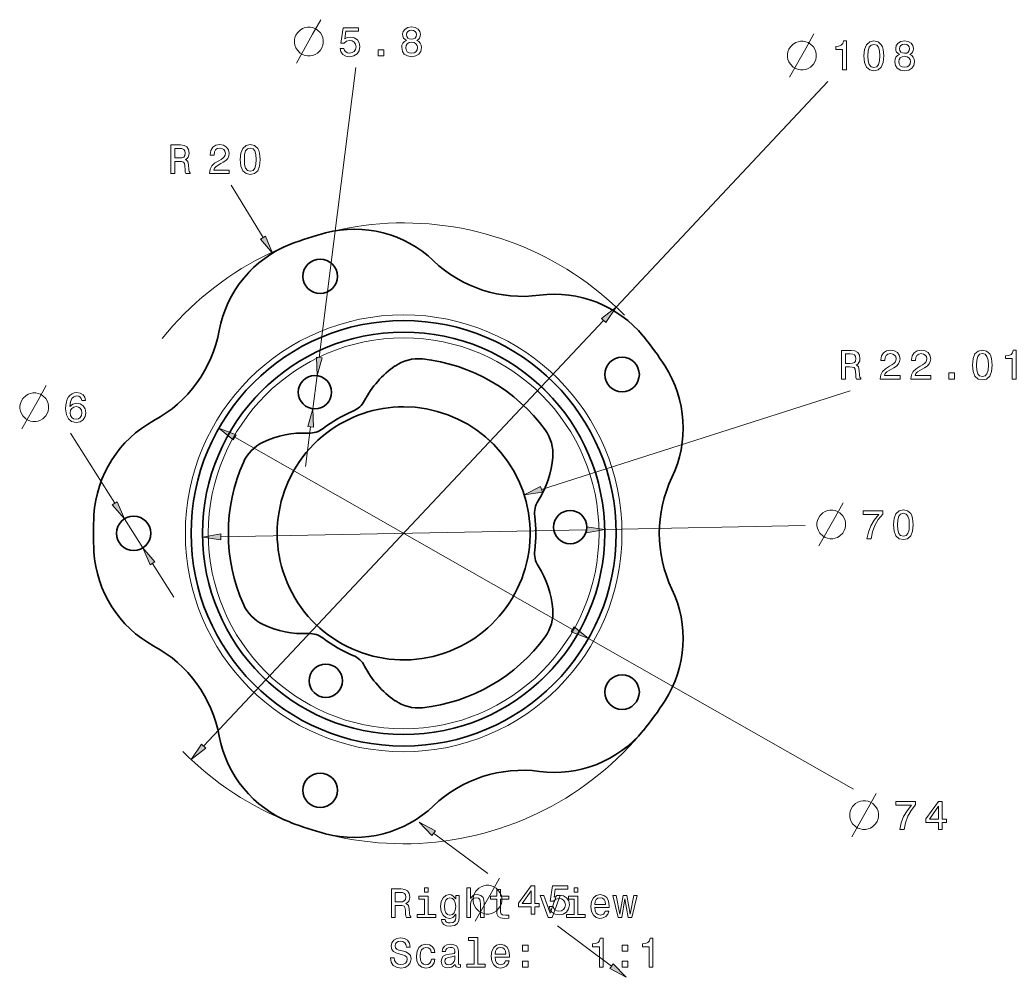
# Model space of a CAD drawing. Extents: x -14 to 541, y 210 to 400.
# Drawn here: x 367.9 to 541.3, y 226.8 to 393.3 of the extents above; entities that cross this region are included whole.
import ezdxf

# ---------------------------------------------------------------- set-up
doc = ezdxf.new("R2010")
doc.units = 0

msp = doc.modelspace()

# ---------------------------------------------------------------- linework, layer by layer
at = {"color": 3, "lineweight": 13}
for p, q in [((420.01, 334.57), (426.39, 385.01)), ((471.66, 343.34), (508.52, 382.56)), ((399.88, 266.95), (469.49, 341.03)), ((458.68, 311.64), (512.43, 328.79)), ((405.28, 320.7), (464.09, 287.28)), ((469.68, 304.66), (504.59, 305.33)), ((402.87, 303.38), (466.51, 304.6)), ((466.86, 285.71), (512.97, 259.5))]:
    msp.add_line(p, q, dxfattribs=at)
at = {"color": 3, "lineweight": 13, "ltscale": 0.2665}
msp.add_line((410.21, 355.43), (404.66, 364.53), dxfattribs=at)
at = {"color": 3, "lineweight": 13, "ltscale": 0.145}
msp.add_line((418.89, 325.67), (419.62, 331.42), dxfattribs=at)
at = {"color": 3, "lineweight": 13, "ltscale": 0.174625}
for p, q in [((417.62, 315.59), (418.49, 322.52)), ((390.98, 298.77), (394.71, 292.86))]:
    msp.add_line(p, q, dxfattribs=at)
at = {"color": 3, "lineweight": 13, "ltscale": 0.360186}
msp.add_line((376.7, 321.4), (384.39, 309.21), dxfattribs=at)
at = {"color": 3, "lineweight": 13, "ltscale": 0.149999}
msp.add_line((386.08, 306.53), (389.29, 301.45), dxfattribs=at)
at = {"color": 3, "lineweight": 13, "ltscale": 0.293805}
for p, q in [((439.91, 251.84), (449.32, 244.8)), ((461.46, 235.74), (470.87, 228.71))]:
    msp.add_line(p, q, dxfattribs=at)
at = {"color": 3, "lineweight": 13}
for points in [[(418.44, 392.04), (417.94, 392.04), (417.52, 391.96), (417.1, 391.79), (416.69, 391.54), (416.19, 391.04), (415.94, 390.63), (415.77, 390.21), (415.69, 389.79), (415.69, 389.29), (415.77, 388.88), (415.94, 388.46), (416.19, 388.04), (416.69, 387.54), (417.1, 387.29), (417.52, 387.13), (417.94, 387.04), (418.44, 387.04), (418.85, 387.13), (419.27, 387.29), (419.69, 387.54), (420.19, 388.04), (420.44, 388.46), (420.6, 388.88), (420.69, 389.29), (420.69, 389.79), (420.6, 390.21), (420.44, 390.63), (420.19, 391.04), (419.69, 391.54), (419.27, 391.79), (418.85, 391.96)], [(423.61, 388.35), (423.77, 387.76), (424.12, 387.29), (424.64, 387.01), (425.3, 386.9), (426.03, 387.03), (426.6, 387.38), (426.96, 387.94), (427.09, 388.66), (426.97, 389.33), (426.63, 389.86), (426.09, 390.2), (425.39, 390.32), (424.85, 390.23), (424.43, 390), (424.63, 391.34), (426.82, 391.34), (426.82, 391.93), (424.15, 391.93), (423.75, 389.28), (424.33, 389.28), (424.75, 389.62), (425.28, 389.74), (425.74, 389.66), (426.09, 389.43), (426.32, 389.08), (426.4, 388.63), (426.32, 388.17), (426.09, 387.82), (425.73, 387.6), (425.28, 387.52), (424.9, 387.57), (424.6, 387.73), (424.39, 387.99), (424.28, 388.35)], [(435.18, 389.74), (434.81, 389.54), (434.56, 389.25), (434.4, 388.9), (434.35, 388.48), (434.46, 387.83), (434.79, 387.34), (435.33, 387.02), (436.07, 386.9), (436.8, 387.02), (437.34, 387.34), (437.67, 387.83), (437.79, 388.48), (437.73, 388.9), (437.58, 389.25), (437.32, 389.54), (436.96, 389.74), (437.25, 389.91), (437.45, 390.15), (437.57, 390.44), (437.62, 390.79), (437.5, 391.3), (437.2, 391.71), (436.71, 391.98), (436.07, 392.08), (435.42, 391.98), (434.93, 391.71), (434.62, 391.3), (434.51, 390.79), (434.55, 390.44), (434.67, 390.15)], [(435.2, 390.73), (435.25, 391.05), (435.43, 391.29), (435.7, 391.44), (436.07, 391.5), (436.43, 391.44), (436.7, 391.29), (436.88, 391.05), (436.94, 390.73), (436.88, 390.41), (436.7, 390.15), (436.43, 389.99), (436.07, 389.94), (435.7, 390), (435.43, 390.15), (435.25, 390.41)], [(435.04, 388.49), (435.1, 388.87), (435.31, 389.16), (435.64, 389.35), (436.07, 389.41), (436.49, 389.35), (436.82, 389.16), (437.03, 388.87), (437.1, 388.49), (437.03, 388.08), (436.82, 387.77), (436.49, 387.57), (436.07, 387.5), (435.64, 387.57), (435.31, 387.77), (435.1, 388.08)], [(504.25, 389.6), (503.75, 389.6), (503.33, 389.51), (502.92, 389.35), (502.5, 389.1), (502, 388.6), (501.75, 388.18), (501.58, 387.76), (501.5, 387.35), (501.5, 386.85), (501.58, 386.43), (501.75, 386.01), (502, 385.6), (502.5, 385.1), (502.92, 384.85), (503.33, 384.68), (503.75, 384.6), (504.25, 384.6), (504.67, 384.68), (505.08, 384.85), (505.5, 385.1), (506, 385.6), (506.25, 386.01), (506.42, 386.43), (506.5, 386.85), (506.5, 387.35), (506.42, 387.76), (506.25, 388.18), (506, 388.6), (505.5, 389.1), (505.08, 389.35), (504.67, 389.51)], [(511.08, 384.6), (511.74, 384.6), (511.74, 389.63), (511.25, 389.63), (511.12, 389.19), (510.86, 388.9), (510.46, 388.72), (509.91, 388.67), (509.91, 388.15), (511.08, 388.15)], [(514.81, 387.04), (514.92, 385.91), (515.26, 385.1), (515.8, 384.61), (516.55, 384.45), (517.29, 384.61), (517.83, 385.1), (518.16, 385.91), (518.28, 387.04), (518.16, 388.16), (518.02, 388.61), (517.83, 388.98), (517.29, 389.47), (516.55, 389.63), (515.8, 389.47), (515.26, 388.97), (514.92, 388.16)], [(515.5, 387.04), (515.56, 387.91), (515.74, 388.54), (516.06, 388.9), (516.55, 389.03), (517.02, 388.9), (517.35, 388.54), (517.53, 387.91), (517.58, 387.04), (517.53, 386.16), (517.35, 385.53), (517.02, 385.16), (516.55, 385.04), (516.06, 385.16), (515.74, 385.53), (515.56, 386.16)], [(520.99, 387.29), (520.62, 387.09), (520.37, 386.81), (520.21, 386.45), (520.16, 386.03), (520.28, 385.39), (520.61, 384.89), (521.15, 384.57), (521.88, 384.45), (522.61, 384.57), (523.15, 384.89), (523.48, 385.39), (523.61, 386.03), (523.55, 386.45), (523.4, 386.81), (523.14, 387.09), (522.78, 387.29), (523.07, 387.46), (523.27, 387.7), (523.39, 387.99), (523.43, 388.34), (523.32, 388.85), (523.01, 389.26), (522.52, 389.53), (521.88, 389.63), (521.24, 389.53), (520.75, 389.26), (520.44, 388.85), (520.33, 388.34), (520.36, 387.99), (520.49, 387.7)], [(521.01, 388.28), (521.07, 388.6), (521.24, 388.85), (521.52, 389), (521.88, 389.06), (522.24, 389), (522.52, 388.85), (522.69, 388.6), (522.76, 388.28), (522.69, 387.96), (522.52, 387.71), (522.24, 387.54), (521.88, 387.49), (521.52, 387.55), (521.24, 387.71), (521.07, 387.96)], [(430.23, 387.04), (431.23, 387.04), (431.23, 388.12), (430.23, 388.12)], [(520.85, 386.04), (520.92, 386.43), (521.13, 386.71), (521.45, 386.9), (521.88, 386.97), (522.31, 386.9), (522.63, 386.71), (522.84, 386.43), (522.91, 386.04), (522.84, 385.63), (522.63, 385.32), (522.31, 385.12), (521.88, 385.06), (521.45, 385.12), (521.13, 385.32), (520.92, 385.63)], [(394.18, 366.56), (394.85, 366.56), (394.85, 368.67), (395.53, 368.67), (396.04, 368.65), (396.35, 368.55), (396.53, 368.31), (396.6, 367.89), (396.64, 367.24), (396.68, 366.82), (396.77, 366.56), (397.52, 366.56), (397.52, 366.7), (397.36, 366.9), (397.3, 367.28), (397.25, 368.08), (397.13, 368.68), (396.96, 368.87), (396.7, 369.01), (396.99, 369.19), (397.19, 369.44), (397.32, 369.75), (397.36, 370.14), (397.26, 370.74), (396.97, 371.2), (396.5, 371.47), (395.85, 371.56), (394.18, 371.56)], [(400.9, 366.56), (404.34, 366.56), (404.34, 367.18), (401.63, 367.18), (401.78, 367.52), (402.04, 367.8), (402.84, 368.31), (403.26, 368.53), (403.74, 368.84), (404.07, 369.2), (404.27, 369.63), (404.34, 370.11), (404.22, 370.71), (403.88, 371.19), (403.36, 371.49), (402.69, 371.6), (402, 371.48), (401.47, 371.14), (401.14, 370.6), (401.02, 369.88), (401.02, 369.78), (401.68, 369.78), (401.68, 369.84), (401.74, 370.33), (401.94, 370.69), (402.25, 370.92), (402.66, 371), (403.07, 370.93), (403.38, 370.75), (403.59, 370.47), (403.66, 370.12), (403.61, 369.78), (403.47, 369.5), (403.24, 369.26), (402.92, 369.04), (402.5, 368.81), (401.79, 368.36), (401.29, 367.89), (401, 367.31), (400.9, 366.58)], [(406.26, 369.01), (406.37, 367.87), (406.71, 367.07), (407.25, 366.58), (408, 366.42), (408.74, 366.58), (409.28, 367.07), (409.61, 367.87), (409.73, 369.01), (409.61, 370.13), (409.48, 370.58), (409.28, 370.94), (408.74, 371.43), (408, 371.6), (407.25, 371.43), (406.71, 370.94), (406.37, 370.13)], [(395.66, 370.95), (396.1, 370.91), (396.41, 370.77), (396.61, 370.52), (396.67, 370.12), (396.6, 369.7), (396.41, 369.45), (396.07, 369.32), (395.62, 369.29), (394.85, 369.29), (394.85, 370.95)], [(406.96, 369.01), (407.01, 369.88), (407.19, 370.5), (407.52, 370.87), (408, 371), (408.48, 370.87), (408.8, 370.5), (408.98, 369.88), (409.04, 369.01), (408.98, 368.13), (408.8, 367.5), (408.48, 367.13), (408, 367.01), (407.52, 367.13), (407.19, 367.5), (407.01, 368.13)], [(409.78, 355.17), (411.86, 352.72), (410.64, 355.69)], [(469.86, 340.69), (471.66, 343.34), (469.12, 341.37)], [(419.52, 334.63), (419.62, 331.42), (420.51, 334.51)], [(510.92, 330.82), (511.59, 330.82), (511.59, 332.93), (512.28, 332.93), (512.78, 332.91), (513.1, 332.81), (513.27, 332.57), (513.35, 332.14), (513.38, 331.5), (513.42, 331.07), (513.51, 330.82), (514.27, 330.82), (514.27, 330.96), (514.1, 331.16), (514.04, 331.53), (513.99, 332.34), (513.87, 332.94), (513.71, 333.12), (513.45, 333.26), (513.73, 333.44), (513.94, 333.69), (514.07, 334.01), (514.11, 334.39), (514.01, 335), (513.72, 335.45), (513.24, 335.72), (512.6, 335.82), (510.92, 335.82)], [(512.41, 335.21), (512.85, 335.16), (513.16, 335.03), (513.35, 334.77), (513.42, 334.38), (513.35, 333.96), (513.15, 333.71), (512.82, 333.58), (512.37, 333.54), (511.59, 333.54), (511.59, 335.21)], [(517.65, 330.82), (521.09, 330.82), (521.09, 331.44), (518.37, 331.44), (518.52, 331.78), (518.78, 332.06), (519.58, 332.57), (520.01, 332.79), (520.48, 333.09), (520.82, 333.46), (521.01, 333.88), (521.09, 334.36), (520.96, 334.97), (520.63, 335.44), (520.11, 335.75), (519.44, 335.85), (518.75, 335.73), (518.22, 335.39), (517.88, 334.85), (517.77, 334.14), (517.77, 334.04), (518.42, 334.04), (518.42, 334.1), (518.49, 334.59), (518.68, 334.95), (518.99, 335.18), (519.4, 335.26), (519.82, 335.18), (520.13, 335), (520.33, 334.72), (520.4, 334.37), (520.35, 334.04), (520.22, 333.76), (519.98, 333.51), (519.67, 333.3), (519.24, 333.07), (518.54, 332.62), (518.04, 332.14), (517.74, 331.57), (517.65, 330.84)], [(522.99, 330.82), (526.42, 330.82), (526.42, 331.44), (523.71, 331.44), (523.86, 331.78), (524.12, 332.06), (524.92, 332.57), (525.34, 332.79), (525.82, 333.09), (526.16, 333.46), (526.35, 333.88), (526.42, 334.36), (526.3, 334.97), (525.96, 335.44), (525.44, 335.75), (524.77, 335.85), (524.08, 335.73), (523.56, 335.39), (523.22, 334.85), (523.1, 334.14), (523.1, 334.04), (523.76, 334.04), (523.76, 334.1), (523.82, 334.59), (524.02, 334.95), (524.33, 335.18), (524.74, 335.26), (525.16, 335.18), (525.47, 335), (525.67, 334.72), (525.74, 334.37), (525.69, 334.04), (525.55, 333.76), (525.32, 333.51), (525, 333.3), (524.58, 333.07), (523.87, 332.62), (523.38, 332.14), (523.08, 331.57), (522.99, 330.84)], [(533.68, 333.26), (533.79, 332.13), (534.13, 331.32), (534.67, 330.83), (535.42, 330.67), (536.16, 330.83), (536.7, 331.32), (537.03, 332.13), (537.15, 333.26), (537.03, 334.38), (536.9, 334.83), (536.7, 335.2), (536.16, 335.69), (535.42, 335.85), (534.67, 335.69), (534.13, 335.19), (533.79, 334.38)], [(534.38, 333.26), (534.43, 334.13), (534.61, 334.76), (534.94, 335.13), (535.42, 335.26), (535.9, 335.13), (536.22, 334.76), (536.4, 334.13), (536.46, 333.26), (536.4, 332.38), (536.22, 331.75), (535.9, 331.39), (535.42, 331.26), (534.94, 331.39), (534.61, 331.75), (534.43, 332.38)], [(540.63, 330.82), (541.28, 330.82), (541.28, 335.85), (540.79, 335.85), (540.66, 335.41), (540.4, 335.12), (540.01, 334.95), (539.46, 334.89), (539.46, 334.38), (540.63, 334.38)], [(529.59, 330.82), (530.58, 330.82), (530.58, 331.89), (529.59, 331.89)], [(370.65, 328.43), (370.15, 328.43), (369.73, 328.34), (369.32, 328.18), (368.9, 327.93), (368.4, 327.43), (368.15, 327.01), (367.98, 326.59), (367.9, 326.18), (367.9, 325.68), (367.98, 325.26), (368.15, 324.84), (368.4, 324.43), (368.9, 323.93), (369.32, 323.68), (369.73, 323.51), (370.15, 323.43), (370.65, 323.43), (371.07, 323.51), (371.48, 323.68), (371.9, 323.93), (372.4, 324.43), (372.65, 324.84), (372.82, 325.26), (372.9, 325.68), (372.9, 326.18), (372.82, 326.59), (372.65, 327.01), (372.4, 327.43), (371.9, 327.93), (371.48, 328.18), (371.07, 328.34)], [(379.34, 327.08), (379.2, 327.66), (378.88, 328.1), (378.39, 328.37), (377.76, 328.46), (377.33, 328.41), (376.97, 328.28), (376.64, 328.05), (376.37, 327.74), (376.15, 327.34), (375.99, 326.86), (375.89, 326.29), (375.86, 325.65), (375.98, 324.62), (376.33, 323.88), (376.9, 323.43), (377.68, 323.28), (378.38, 323.41), (378.91, 323.75), (379.26, 324.29), (379.38, 324.96), (379.26, 325.65), (378.93, 326.17), (378.41, 326.5), (377.78, 326.62), (377.1, 326.48), (376.58, 326.06), (376.69, 326.86), (376.92, 327.43), (377.28, 327.76), (377.77, 327.88), (378.13, 327.82), (378.4, 327.67), (378.58, 327.42), (378.67, 327.08)], [(378.68, 324.96), (378.6, 324.5), (378.4, 324.16), (378.08, 323.92), (377.67, 323.85), (377.25, 323.92), (376.92, 324.15), (376.71, 324.49), (376.65, 324.95), (376.72, 325.39), (376.92, 325.73), (377.26, 325.95), (377.7, 326.03), (378.09, 325.95), (378.4, 325.74), (378.6, 325.4)], [(418.99, 322.45), (418.89, 325.67), (417.99, 322.58)], [(405.53, 321.14), (402.52, 322.27), (405.03, 320.26)], [(458.52, 312.12), (455.65, 310.68), (458.83, 311.16)], [(383.96, 308.94), (386.08, 306.53), (384.82, 309.48)], [(509.37, 308.04), (508.87, 308.04), (508.45, 307.96), (508.04, 307.79), (507.62, 307.54), (507.12, 307.04), (506.87, 306.62), (506.7, 306.21), (506.62, 305.79), (506.62, 305.29), (506.7, 304.87), (506.87, 304.46), (507.12, 304.04), (507.62, 303.54), (508.04, 303.29), (508.45, 303.12), (508.87, 303.04), (509.37, 303.04), (509.79, 303.12), (510.2, 303.29), (510.62, 303.54), (511.12, 304.04), (511.37, 304.46), (511.54, 304.87), (511.62, 305.29), (511.62, 305.79), (511.54, 306.21), (511.37, 306.62), (511.12, 307.04), (510.62, 307.54), (510.2, 307.79), (509.79, 307.96)], [(515.33, 303.04), (516.06, 303.04), (516.29, 304.23), (516.71, 305.34), (517.3, 306.37), (518.07, 307.33), (518.07, 307.93), (514.64, 307.93), (514.64, 307.27), (517.38, 307.27), (516.59, 306.3), (515.99, 305.29), (515.57, 304.21)], [(519.93, 305.48), (520.04, 304.35), (520.38, 303.54), (520.92, 303.05), (521.67, 302.89), (522.41, 303.05), (522.95, 303.54), (523.28, 304.35), (523.4, 305.48), (523.28, 306.6), (523.14, 307.05), (522.95, 307.42), (522.41, 307.91), (521.67, 308.07), (520.92, 307.91), (520.38, 307.41), (520.04, 306.6)], [(520.62, 305.48), (520.68, 306.35), (520.86, 306.98), (521.18, 307.35), (521.67, 307.48), (522.14, 307.35), (522.47, 306.98), (522.65, 306.35), (522.7, 305.48), (522.65, 304.6), (522.47, 303.97), (522.14, 303.61), (521.67, 303.49), (521.18, 303.61), (520.86, 303.97), (520.68, 304.6)], [(402.86, 303.88), (399.69, 303.32), (402.88, 302.88)], [(466.51, 304.1), (469.68, 304.66), (466.5, 305.11)], [(391.41, 299.04), (389.29, 301.45), (390.56, 298.5)], [(463.85, 286.84), (466.86, 285.71), (464.34, 287.72)], [(399.52, 267.3), (397.71, 264.64), (400.25, 266.61)], [(515.09, 257.47), (514.59, 257.47), (514.18, 257.39), (513.76, 257.22), (513.34, 256.97), (512.84, 256.47), (512.59, 256.06), (512.43, 255.64), (512.34, 255.22), (512.34, 254.72), (512.43, 254.31), (512.59, 253.89), (512.84, 253.47), (513.34, 252.97), (513.76, 252.72), (514.18, 252.56), (514.59, 252.47), (515.09, 252.47), (515.51, 252.56), (515.93, 252.72), (516.34, 252.97), (516.84, 253.47), (517.09, 253.89), (517.26, 254.31), (517.34, 254.72), (517.34, 255.22), (517.26, 255.64), (517.09, 256.06), (516.84, 256.47), (516.34, 256.97), (515.93, 257.22), (515.51, 257.39)], [(521.05, 252.47), (521.78, 252.47), (522.01, 253.66), (522.43, 254.77), (523.02, 255.8), (523.79, 256.77), (523.79, 257.36), (520.36, 257.36), (520.36, 256.71), (523.1, 256.71), (522.31, 255.74), (521.71, 254.72), (521.29, 253.64)], [(527.78, 252.47), (528.43, 252.47), (528.43, 253.71), (529.15, 253.71), (529.15, 254.29), (528.43, 254.29), (528.43, 257.36), (527.78, 257.36), (525.59, 254.35), (525.59, 253.71), (527.78, 253.71)], [(526.19, 254.29), (527.78, 256.53), (527.78, 254.29)], [(440.21, 252.24), (437.36, 253.74), (439.61, 251.43)], [(449.53, 242.77), (449.03, 242.77), (448.62, 242.69), (448.2, 242.52), (447.78, 242.27), (447.28, 241.77), (447.03, 241.35), (446.87, 240.94), (446.78, 240.52), (446.78, 240.02), (446.87, 239.6), (447.03, 239.19), (447.28, 238.77), (447.78, 238.27), (448.2, 238.02), (448.62, 237.85), (449.03, 237.77), (449.53, 237.77), (449.95, 237.85), (450.37, 238.02), (450.78, 238.27), (451.28, 238.77), (451.53, 239.19), (451.7, 239.6), (451.78, 240.02), (451.78, 240.52), (451.7, 240.94), (451.53, 241.35), (451.28, 241.77), (450.78, 242.27), (450.37, 242.52), (449.95, 242.69)], [(456.89, 237.77), (457.54, 237.77), (457.54, 239.01), (458.25, 239.01), (458.25, 239.59), (457.54, 239.59), (457.54, 242.66), (456.88, 242.66), (454.69, 239.64), (454.69, 239.01), (456.89, 239.01)], [(455.3, 239.59), (456.89, 241.83), (456.89, 239.59)], [(460.04, 239.07), (460.2, 238.48), (460.55, 238.02), (461.07, 237.73), (461.74, 237.63), (462.46, 237.76), (463.03, 238.11), (463.39, 238.67), (463.53, 239.39), (463.41, 240.06), (463.06, 240.59), (462.52, 240.93), (461.82, 241.05), (461.28, 240.96), (460.86, 240.72), (461.07, 242.07), (463.26, 242.07), (463.26, 242.66), (460.58, 242.66), (460.19, 240.01), (460.76, 240.01), (461.18, 240.35), (461.71, 240.47), (462.17, 240.39), (462.53, 240.16), (462.75, 239.81), (462.83, 239.36), (462.75, 238.9), (462.52, 238.55), (462.17, 238.32), (461.71, 238.25), (461.33, 238.3), (461.04, 238.46), (460.82, 238.72), (460.71, 239.07)], [(470.57, 228.3), (473.42, 226.8), (471.17, 229.11)]]:
    msp.add_lwpolyline(points, close=True, dxfattribs=at)
for points in [[(416.02, 385.79), (418.85, 390.79), (420.27, 393.29)], [(501.83, 383.35), (504.67, 388.35), (506.08, 390.85)], [(368.23, 322.18), (371.07, 327.18), (372.48, 329.68)], [(506.95, 301.79), (509.79, 306.79), (511.2, 309.29)], [(512.68, 251.22), (515.51, 256.22), (516.93, 258.72)], [(447.12, 236.52), (449.95, 241.52), (451.37, 244.02)]]:
    msp.add_lwpolyline(points, dxfattribs=at)
at = {"color": 7, "lineweight": 13}
for points in [[(432.57, 237.15), (433.24, 237.15), (433.24, 239.26), (433.93, 239.26), (434.43, 239.24), (434.75, 239.14), (434.92, 238.9), (434.99, 238.47), (435.03, 237.83), (435.07, 237.4), (435.16, 237.15), (435.91, 237.15), (435.91, 237.29), (435.75, 237.49), (435.69, 237.86), (435.64, 238.67), (435.52, 239.27), (435.35, 239.45), (435.09, 239.59), (435.38, 239.77), (435.58, 240.02), (435.71, 240.34), (435.76, 240.72), (435.66, 241.33), (435.37, 241.78), (434.89, 242.06), (434.24, 242.15), (432.57, 242.15)], [(434.06, 241.54), (434.5, 241.49), (434.81, 241.36), (435, 241.1), (435.06, 240.71), (434.99, 240.29), (434.8, 240.04), (434.47, 239.91), (434.01, 239.87), (433.24, 239.87), (433.24, 241.54)], [(438.98, 242.32), (438.31, 242.32), (438.31, 241.6), (438.98, 241.6)], [(444.37, 237.32), (444.37, 241.02), (443.77, 241.02), (443.77, 240.39), (443.27, 240.96), (442.97, 241.1), (442.63, 241.15), (442.02, 241.01), (441.54, 240.61), (441.23, 239.96), (441.12, 239.09), (441.23, 238.21), (441.54, 237.56), (442.02, 237.15), (442.63, 237.01), (442.98, 237.06), (443.26, 237.19), (443.77, 237.74), (443.77, 237.19), (443.71, 236.76), (443.55, 236.45), (443.25, 236.27), (442.8, 236.21), (442.4, 236.25), (442.12, 236.36), (441.95, 236.54), (441.9, 236.8), (441.29, 236.8), (441.29, 236.77), (441.38, 236.31), (441.67, 235.96), (442.13, 235.74), (442.76, 235.66), (443.51, 235.77), (444.01, 236.07), (444.29, 236.59)], [(445.7, 237.15), (446.33, 237.15), (446.33, 239.38), (446.4, 239.89), (446.61, 240.27), (446.93, 240.5), (447.36, 240.59), (447.71, 240.51), (447.92, 240.32), (448.03, 239.99), (448.07, 239.56), (448.07, 237.15), (448.7, 237.15), (448.7, 239.69), (448.67, 240.2), (448.54, 240.63), (448.12, 241.02), (447.46, 241.15), (447.1, 241.1), (446.79, 240.97), (446.53, 240.75), (446.33, 240.46), (446.33, 242.32), (445.7, 242.32)], [(450.89, 240.35), (450.89, 238.41), (450.93, 237.78), (451.13, 237.35), (451.53, 237.1), (452.22, 237.01), (452.97, 237.05), (452.97, 237.6), (452.42, 237.55), (451.92, 237.61), (451.66, 237.79), (451.54, 238.09), (451.52, 238.52), (451.52, 240.35), (452.97, 240.35), (452.97, 240.89), (451.52, 240.89), (451.52, 242.02), (450.89, 242.02), (450.89, 240.89), (449.79, 240.89), (449.79, 240.35)], [(459.87, 237.15), (460.54, 237.15), (461.95, 241.02), (461.3, 241.02), (460.21, 237.9), (459.1, 241.02), (458.44, 241.02)], [(465.01, 242.32), (464.34, 242.32), (464.34, 241.6), (465.01, 241.6)], [(467.94, 238.9), (470.48, 238.9), (470.48, 239.2), (470.37, 240.02), (470.05, 240.64), (469.55, 241.02), (468.88, 241.15), (468.22, 241.01), (467.72, 240.61), (467.39, 239.95), (467.28, 239.09), (467.38, 238.2), (467.71, 237.55), (468.21, 237.15), (468.85, 237.01), (469.42, 237.11), (469.88, 237.35), (470.22, 237.74), (470.41, 238.26), (469.78, 238.26), (469.65, 237.97), (469.47, 237.75), (468.93, 237.58), (468.52, 237.66), (468.21, 237.91), (468.01, 238.32), (467.94, 238.88)], [(472.64, 237.15), (473.21, 240.43), (473.79, 237.15), (474.39, 237.15), (475.35, 241.02), (474.73, 241.02), (474.09, 237.73), (473.52, 241.02), (472.9, 241.02), (472.33, 237.73), (471.69, 241.02), (471.08, 241.02), (472.03, 237.15)], [(438.96, 237.68), (438.96, 240.89), (437.33, 240.89), (437.33, 240.35), (438.33, 240.35), (438.33, 237.68), (437.03, 237.68), (437.03, 237.15), (440.27, 237.15), (440.27, 237.68)], [(441.78, 239.09), (441.84, 239.73), (442.04, 240.2), (442.34, 240.48), (442.74, 240.59), (443.17, 240.48), (443.49, 240.2), (443.68, 239.73), (443.75, 239.09), (443.68, 238.43), (443.49, 237.96), (443.17, 237.67), (442.74, 237.58), (442.34, 237.67), (442.04, 237.96), (441.84, 238.44)], [(464.99, 237.68), (464.99, 240.89), (463.36, 240.89), (463.36, 240.35), (464.35, 240.35), (464.35, 237.68), (463.05, 237.68), (463.05, 237.15), (466.3, 237.15), (466.3, 237.68)], [(467.94, 239.43), (468.02, 239.93), (468.21, 240.3), (468.51, 240.52), (468.9, 240.6), (469.28, 240.52), (469.57, 240.3), (469.75, 239.93), (469.82, 239.43)], [(433.04, 230.16), (432.38, 230.16), (432.53, 229.4), (432.89, 228.83), (433.44, 228.5), (434.19, 228.37), (434.93, 228.49), (435.49, 228.81), (435.84, 229.3), (435.97, 229.96), (435.86, 230.55), (435.56, 230.93), (435.07, 231.18), (434.42, 231.37), (433.85, 231.51), (433.49, 231.67), (433.28, 231.9), (433.21, 232.26), (433.28, 232.58), (433.47, 232.83), (433.75, 232.99), (434.15, 233.05), (434.55, 232.98), (434.87, 232.78), (435.08, 232.46), (435.18, 232.02), (435.84, 232.02), (435.84, 232.03), (435.72, 232.71), (435.38, 233.22), (434.85, 233.53), (434.13, 233.64), (433.48, 233.53), (432.98, 233.23), (432.65, 232.76), (432.54, 232.16), (432.63, 231.62), (432.9, 231.25), (433.34, 231), (433.93, 230.82), (434.51, 230.65), (434.95, 230.49), (435.22, 230.26), (435.31, 229.89), (435.22, 229.5), (435, 229.22), (434.66, 229.04), (434.22, 228.98), (433.73, 229.06), (433.36, 229.29), (433.12, 229.66)], [(439.49, 231.1), (440.11, 231.1), (439.99, 231.67), (439.68, 232.13), (439.19, 232.41), (438.57, 232.52), (437.87, 232.37), (437.35, 231.97), (437.02, 231.31), (436.9, 230.43), (437.01, 229.56), (437.33, 228.91), (437.85, 228.51), (438.54, 228.37), (439.16, 228.48), (439.65, 228.78), (439.98, 229.26), (440.12, 229.89), (439.52, 229.89), (439.41, 229.49), (439.21, 229.19), (438.92, 229), (438.57, 228.94), (438.13, 229.04), (437.81, 229.32), (437.61, 229.79), (437.55, 230.46), (437.61, 231.1), (437.82, 231.57), (438.14, 231.86), (438.57, 231.96), (438.94, 231.9), (439.22, 231.73), (439.41, 231.46)], [(443.66, 229.01), (443.66, 228.99), (443.7, 228.75), (443.8, 228.58), (444.26, 228.44), (444.61, 228.5), (444.61, 228.99), (444.46, 228.96), (444.26, 229.06), (444.22, 229.35), (444.22, 231.35), (444.14, 231.86), (443.88, 232.22), (443.44, 232.44), (442.82, 232.52), (442.22, 232.43), (441.77, 232.19), (441.49, 231.8), (441.4, 231.3), (441.4, 231.26), (441.97, 231.26), (442.02, 231.56), (442.18, 231.77), (442.43, 231.9), (442.8, 231.95), (443.16, 231.92), (443.41, 231.81), (443.56, 231.62), (443.61, 231.36), (443.58, 231.06), (443.47, 230.91), (443.18, 230.84), (442.64, 230.78), (442.02, 230.65), (441.58, 230.42), (441.32, 230.06), (441.24, 229.53), (441.31, 229.05), (441.53, 228.7), (441.89, 228.47), (442.39, 228.4), (443.06, 228.55)], [(446.96, 233.15), (446.96, 229.04), (445.66, 229.04), (445.66, 228.51), (448.89, 228.51), (448.89, 229.04), (447.59, 229.04), (447.59, 233.68), (445.97, 233.68), (445.97, 233.15)], [(450.59, 230.26), (453.13, 230.26), (453.13, 230.56), (453.02, 231.39), (452.7, 232), (452.2, 232.38), (451.53, 232.52), (450.87, 232.37), (450.37, 231.97), (450.04, 231.31), (449.93, 230.45), (450.04, 229.56), (450.36, 228.91), (450.86, 228.51), (451.51, 228.37), (452.07, 228.47), (452.53, 228.71), (452.87, 229.1), (453.06, 229.62), (452.43, 229.62), (452.31, 229.33), (452.12, 229.12), (451.58, 228.94), (451.17, 229.02), (450.86, 229.27), (450.66, 229.69), (450.59, 230.24)], [(455.37, 231.31), (456.36, 231.31), (456.36, 232.38), (455.37, 232.38)], [(468.75, 228.51), (469.4, 228.51), (469.4, 233.55), (468.91, 233.55), (468.78, 233.11), (468.52, 232.81), (468.13, 232.64), (467.58, 232.58), (467.58, 232.07), (468.75, 232.07)], [(472.72, 231.31), (473.71, 231.31), (473.71, 232.38), (472.72, 232.38)], [(477.42, 228.51), (478.08, 228.51), (478.08, 233.55), (477.59, 233.55), (477.46, 233.11), (477.2, 232.81), (476.8, 232.64), (476.25, 232.58), (476.25, 232.07), (477.42, 232.07)], [(450.59, 230.79), (450.67, 231.29), (450.86, 231.66), (451.16, 231.88), (451.55, 231.96), (451.93, 231.88), (452.23, 231.66), (452.41, 231.29), (452.47, 230.79)], [(443.59, 229.87), (443.5, 229.49), (443.27, 229.2), (442.92, 229.01), (442.5, 228.95), (442.23, 228.99), (442.03, 229.1), (441.91, 229.3), (441.87, 229.58), (441.9, 229.84), (442.02, 230.02), (442.48, 230.22), (443.06, 230.3), (443.59, 230.48)], [(455.37, 228.51), (456.36, 228.51), (456.36, 229.58), (455.37, 229.58)], [(472.72, 228.51), (473.71, 228.51), (473.71, 229.58), (472.72, 229.58)]]:
    msp.add_lwpolyline(points, close=True, dxfattribs=at)
at = {"color": 7, "lineweight": 35}
for centre, radius in [((420.16, 348.69), 3), ((434.69, 303.99), 37), ((434.69, 303.99), 35), ((472.71, 331.62), 3), ((419.25, 328.54), 2.9), ((387.69, 303.99), 3), ((463.67, 305.08), 2.9), ((421.14, 278.35), 2.9), ((472.71, 276.37), 3), ((420.16, 259.29), 3)]:
    msp.add_circle(centre, radius, dxfattribs=at)
at = {"color": 7, "lineweight": 13}
for radius in [38, 34]:
    msp.add_circle((434.69, 303.99), radius, dxfattribs=at)
at = {"color": 3, "lineweight": 13}
for centre, radius, start, end in [((434.69, 303.99), 54, 44.6596, 141.1183), ((422.27, 335.64), 20, 115.6471, 163.7932), ((434.69, 303.99), 35, 357.8266, 139.9662), ((419.25, 328.54), 2.9, 43.283, 90), ((419.25, 328.54), 2.9, 223.283, 270), ((434.69, 303.99), 37, 146.3374, 153.4902), ((434.69, 303.99), 22.01, 12.4813, 84.7927), ((387.69, 303.99), 3, 1.4375, 160.4603), ((434.69, 303.99), 35, 177.8266, 319.9663), ((387.69, 303.99), 3, 181.4375, 340.4603), ((434.69, 303.99), 37, 326.3374, 333.4902), ((434.69, 303.99), 54, 224.6596, 321.1183)]:
    msp.add_arc(centre, radius, start, end, dxfattribs=at)
at = {"color": 7, "lineweight": 35}
for centre, radius, start, end in [((434.69, 303.99), 54, 104.5875, 111.4125), ((426.12, 336.9), 20, 46.4773, 104.5875), ((422.27, 335.64), 20, 111.4125, 169.5227), ((455.39, 367.71), 22.5, 226.4773, 277.5227), ((460.95, 325.58), 20, 39.4125, 97.5227), ((380.48, 343.37), 22.5, 298.4773, 349.5227), ((434.69, 303.99), 54, 32.5875, 39.4125), ((442.93, 319.16), 17.01, 124.9747, 152.2723), ((437.2, 327.36), 7, 83.863, 124.9745), ((434.69, 303.99), 30.51, 36.1376, 83.8624), ((463.33, 322.3), 20, 334.4773, 32.5875), ((434.69, 303.99), 22.01, 127.4757, 90), ((434.69, 303.99), 22.01, 90, 127.4757), ((424.34, 328.94), 4, 292.5245, 332.2721), ((434.7, 303.96), 23.04, 112.5349, 127.4651), ((400.75, 306.01), 20, 118.4773, 176.5875), ((417.42, 304.43), 17.01, 87.7277, 115.0253), ((418.26, 325.42), 4, 267.7279, 307.4755), ((453.67, 317.85), 7, 355.0255, 36.137), ((413.19, 313.5), 7, 115.0255, 156.137), ((434.69, 303.99), 30.51, 156.1376, 203.8624), ((443.7, 318.72), 17.01, 327.7277, 355.0253), ((501.69, 303.99), 22.5, 154.4773, 205.5227), ((461.46, 307.5), 4, 147.7279, 187.4755), ((434.69, 303.99), 54, 176.5875, 183.4125), ((434.65, 303.99), 23.04, 352.5349, 7.4651), ((461.46, 307.5), 5, 187.1149, 187.4757), ((400.75, 301.97), 20, 183.4125, 241.5227), ((461.46, 300.48), 5, 172.5243, 172.9327), ((461.46, 300.48), 4, 172.5245, 212.2721), ((443.7, 289.26), 17.01, 4.9747, 32.2723), ((463.33, 285.68), 20, 327.4125, 25.5227), ((413.19, 294.48), 7, 203.863, 244.9745), ((453.67, 290.13), 7, 323.863, 4.9745), ((417.42, 303.55), 17.01, 244.9747, 272.2723), ((418.26, 282.56), 4, 52.5245, 92.2721), ((418.26, 282.56), 5, 52.5243, 52.6628), ((380.48, 264.61), 22.5, 10.4773, 61.5227), ((434.7, 304.02), 23.04, 232.535, 247.465), ((434.69, 303.99), 30.51, 276.1376, 323.8624), ((424.34, 279.05), 4, 27.7279, 67.4755), ((424.34, 279.05), 5, 67.2086, 67.4757), ((442.93, 288.82), 17.01, 207.7277, 235.0253), ((437.2, 280.62), 7, 235.0255, 276.137), ((434.69, 303.99), 54, 320.5875, 327.4125), ((460.95, 282.4), 20, 262.4773, 320.5875), ((422.27, 272.34), 20, 190.4773, 248.5875), ((455.39, 240.27), 22.5, 82.4773, 133.5227), ((426.12, 271.09), 20, 255.4125, 313.5227), ((434.69, 303.99), 54, 248.5875, 255.4125)]:
    msp.add_arc(centre, radius, start, end, dxfattribs=at)
at = {"color": 3, "lineweight": 13}
for points in [[(409.78, 355.17), (411.86, 352.72), (409.78, 355.17), (410.64, 355.69)], [(469.86, 340.69), (471.66, 343.34), (469.86, 340.69), (469.12, 341.37)], [(419.52, 334.63), (419.62, 331.42), (419.52, 334.63), (420.51, 334.51)], [(418.99, 322.45), (418.89, 325.67), (418.99, 322.45), (417.99, 322.58)], [(405.53, 321.14), (402.52, 322.27), (405.53, 321.14), (405.03, 320.26)], [(458.52, 312.12), (455.65, 310.68), (458.52, 312.12), (458.83, 311.16)], [(383.96, 308.94), (386.08, 306.53), (383.96, 308.94), (384.82, 309.48)], [(402.86, 303.88), (399.69, 303.32), (402.86, 303.88), (402.88, 302.88)], [(466.51, 304.1), (469.68, 304.66), (466.51, 304.1), (466.5, 305.11)], [(391.41, 299.04), (389.29, 301.45), (391.41, 299.04), (390.56, 298.5)], [(463.85, 286.84), (466.86, 285.71), (463.85, 286.84), (464.34, 287.72)], [(399.52, 267.3), (397.71, 264.64), (399.52, 267.3), (400.25, 266.61)], [(440.21, 252.24), (437.36, 253.74), (440.21, 252.24), (439.61, 251.43)], [(470.57, 228.3), (473.42, 226.8), (470.57, 228.3), (471.17, 229.11)]]:
    msp.add_solid(points, dxfattribs=at)

doc.saveas('drawing.dxf')
